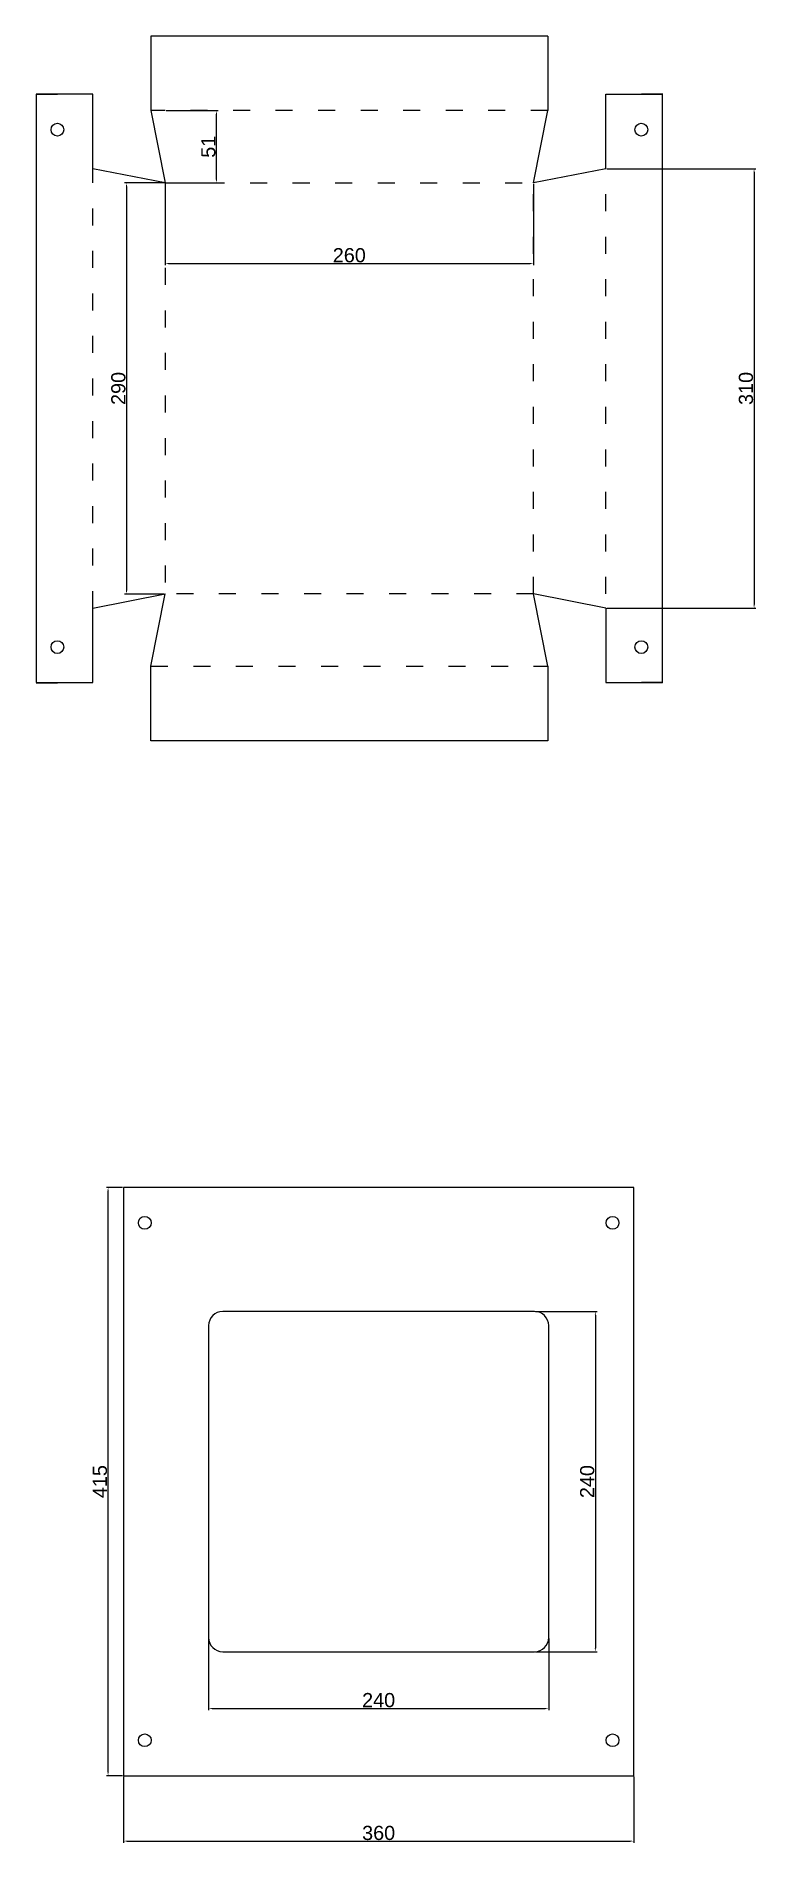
# Model space of a CAD drawing. Header units: millimetres. Extents: x 2677 to 3185, y 789 to 2064.
import ezdxf

# ---------------------------------------------------------------- set-up
doc = ezdxf.new("R2010")
doc.units = ezdxf.units.MM
doc.linetypes.add('ACAD_ISO03W100', pattern=[30, 12, -18])
doc.styles.get("Standard").update_dxf_attribs({"font": 'arial.ttf'})
doc.dimstyles.new('ISO-25', dxfattribs={"dimtxt": 2.5, "dimasz": 2.5, "dimexe": 1.25, "dimexo": 0.625, "dimtad": 1, "dimtxsty": 'Standard', "dimcen": 2.5, "dimadec": 0, "dimazin": 0, "dimtfac": 1, "dimtmove": 0, "dimatfit": 3, "dimfxl": 1, "dimarcsym": 0})

# ---------------------------------------------------------------- blocks, each defined once
blk = doc.blocks.new('*D2')
at = {"color": 0, "lineweight": -2, "transparency": 16777216}
for p, q in [((2767.8, 1959.8), (2767.8, 1902.3)), ((3027.8, 1959.8), (3027.8, 1902.3)), ((2770.3, 1903.6), (3025.3, 1903.6))]:
    blk.add_line(p, q, dxfattribs=at)
at = {"color": 0, "transparency": 16777216}
for points in [[(2770.3, 1904), (2770.3, 1903.2), (2767.8, 1903.6)], [(3025.3, 1904), (3025.3, 1903.2), (3027.8, 1903.6)]]:
    blk.add_solid(points, dxfattribs=at)
at = {"layer": 'Defpoints', "color": 0, "transparency": 16777216}
for p in [(2767.8, 1960.4), (3027.8, 1960.4), (3027.8, 1903.6)]:
    blk.add_point(p, dxfattribs=at)
at = {"color": 0, "transparency": 16777216, "insert": (2897.8, 1909.3), "char_height": 10, "attachment_point": 5}
blk.add_mtext('260', dxfattribs=at)
blk = doc.blocks.new('*D3')
at = {"color": 0, "lineweight": -2, "transparency": 16777216}
for p, q in [((3079.5, 1970.4), (3184.7, 1970.4)), ((3183.4, 1967.9), (3183.4, 1662.9)), ((3079.5, 1660.4), (3184.7, 1660.4))]:
    blk.add_line(p, q, dxfattribs=at)
at = {"color": 0, "transparency": 16777216}
for points in [[(3183, 1967.9), (3183.8, 1967.9), (3183.4, 1970.4)], [(3183, 1662.9), (3183.8, 1662.9), (3183.4, 1660.4)]]:
    blk.add_solid(points, dxfattribs=at)
at = {"layer": 'Defpoints', "color": 0, "transparency": 16777216}
for p in [(3078.8, 1970.4), (3078.8, 1660.4), (3183.4, 1660.4)]:
    blk.add_point(p, dxfattribs=at)
at = {"color": 0, "transparency": 16777216, "insert": (3177.7, 1815.4), "char_height": 10, "attachment_point": 5, "rotation": 90}
blk.add_mtext('310', dxfattribs=at)
blk = doc.blocks.new('*D4')
at = {"color": 0, "lineweight": -2, "transparency": 16777216}
for p, q in [((2798.5, 933.7), (2798.5, 883.1)), ((3038.5, 933.7), (3038.5, 883.1)), ((2801, 884.3), (3036, 884.3))]:
    blk.add_line(p, q, dxfattribs=at)
at = {"color": 0, "transparency": 16777216}
for points in [[(2801, 884.7), (2801, 883.9), (2798.5, 884.3)], [(3036, 884.7), (3036, 883.9), (3038.5, 884.3)]]:
    blk.add_solid(points, dxfattribs=at)
at = {"layer": 'Defpoints', "color": 0, "transparency": 16777216}
for p in [(2798.5, 934.3), (3038.5, 934.3), (3038.5, 884.3)]:
    blk.add_point(p, dxfattribs=at)
at = {"color": 0, "transparency": 16777216, "insert": (2918.5, 890.1), "char_height": 10, "attachment_point": 5}
blk.add_mtext('240', dxfattribs=at)
blk = doc.blocks.new('*D5')
at = {"color": 0, "lineweight": -2, "transparency": 16777216}
for p, q in [((3029.1, 1164.3), (3072.7, 1164.3)), ((3071.4, 1161.8), (3071.4, 926.8)), ((3029.1, 924.3), (3072.7, 924.3))]:
    blk.add_line(p, q, dxfattribs=at)
at = {"color": 0, "transparency": 16777216}
for points in [[(3071, 1161.8), (3071.8, 1161.8), (3071.4, 1164.3)], [(3071, 926.8), (3071.8, 926.8), (3071.4, 924.3)]]:
    blk.add_solid(points, dxfattribs=at)
at = {"layer": 'Defpoints', "color": 0, "transparency": 16777216}
for p in [(3028.5, 1164.3), (3028.5, 924.3), (3071.4, 924.3)]:
    blk.add_point(p, dxfattribs=at)
at = {"color": 0, "transparency": 16777216, "insert": (3065.7, 1044.3), "char_height": 10, "attachment_point": 5, "rotation": 90}
blk.add_mtext('240', dxfattribs=at)
blk = doc.blocks.new('*D6')
at = {"color": 0, "lineweight": -2, "transparency": 16777216}
for p, q in [((2738.5, 836.2), (2738.5, 789.5)), ((3098.5, 836.2), (3098.5, 789.5)), ((2741, 790.7), (3096, 790.7))]:
    blk.add_line(p, q, dxfattribs=at)
at = {"color": 0, "transparency": 16777216}
for points in [[(2741, 791.1), (2741, 790.3), (2738.5, 790.7)], [(3096, 791.1), (3096, 790.3), (3098.5, 790.7)]]:
    blk.add_solid(points, dxfattribs=at)
at = {"layer": 'Defpoints', "color": 0, "transparency": 16777216}
for p in [(2738.5, 836.8), (3098.5, 836.8), (3098.5, 790.7)]:
    blk.add_point(p, dxfattribs=at)
at = {"color": 0, "transparency": 16777216, "insert": (2918.5, 796.4), "char_height": 10, "attachment_point": 5}
blk.add_mtext('360', dxfattribs=at)
blk = doc.blocks.new('*D8')
at = {"color": 0, "lineweight": -2, "transparency": 16777216}
for p, q in [((2737.9, 1251.8), (2726.4, 1251.8)), ((2727.6, 839.3), (2727.6, 1249.3)), ((2737.9, 836.8), (2726.4, 836.8))]:
    blk.add_line(p, q, dxfattribs=at)
at = {"color": 0, "transparency": 16777216}
for points in [[(2727.2, 1249.3), (2728, 1249.3), (2727.6, 1251.8)], [(2727.2, 839.3), (2728, 839.3), (2727.6, 836.8)]]:
    blk.add_solid(points, dxfattribs=at)
at = {"layer": 'Defpoints', "color": 0, "transparency": 16777216}
for p in [(2727.6, 1251.8), (2738.5, 1251.8), (2738.5, 836.8)]:
    blk.add_point(p, dxfattribs=at)
at = {"color": 0, "transparency": 16777216, "insert": (2721.9, 1044.3), "char_height": 10, "attachment_point": 5, "rotation": 90}
blk.add_mtext('415', dxfattribs=at)
blk = doc.blocks.new('*D9')
at = {"color": 0, "lineweight": -2, "transparency": 16777216}
for p, q in [((2768.5, 2011.4), (2805.3, 2011.4)), ((2804.1, 1962.9), (2804.1, 2008.9)), ((2768.5, 1960.4), (2805.3, 1960.4))]:
    blk.add_line(p, q, dxfattribs=at)
at = {"color": 0, "transparency": 16777216}
for points in [[(2803.7, 2008.9), (2804.5, 2008.9), (2804.1, 2011.4)], [(2803.7, 1962.9), (2804.5, 1962.9), (2804.1, 1960.4)]]:
    blk.add_solid(points, dxfattribs=at)
at = {"layer": 'Defpoints', "color": 0, "transparency": 16777216}
for p in [(2767.8, 2011.4), (2804.1, 2011.4), (2767.8, 1960.4)]:
    blk.add_point(p, dxfattribs=at)
at = {"color": 0, "transparency": 16777216, "insert": (2798.4, 1985.9), "char_height": 10, "attachment_point": 5, "rotation": 90}
blk.add_mtext('51', dxfattribs=at)
blk = doc.blocks.new('*D10')
at = {"color": 0, "lineweight": -2, "transparency": 16777216}
for p, q in [((2767.8, 1960.4), (2739.3, 1960.4)), ((2740.6, 1957.9), (2740.6, 1672.9)), ((2767.2, 1670.4), (2739.3, 1670.4))]:
    blk.add_line(p, q, dxfattribs=at)
at = {"color": 0, "transparency": 16777216}
for points in [[(2740.2, 1957.9), (2741, 1957.9), (2740.6, 1960.4)], [(2740.2, 1672.9), (2741, 1672.9), (2740.6, 1670.4)]]:
    blk.add_solid(points, dxfattribs=at)
at = {"layer": 'Defpoints', "color": 0, "transparency": 16777216}
for p in [(2768.5, 1960.4), (2740.6, 1670.4), (2767.8, 1670.4)]:
    blk.add_point(p, dxfattribs=at)
at = {"color": 0, "transparency": 16777216, "insert": (2734.9, 1815.4), "char_height": 10, "attachment_point": 5, "rotation": 90}
blk.add_mtext('290', dxfattribs=at)

msp = doc.modelspace()

# ---------------------------------------------------------------- linework, layer by layer
for p, q in [((3037.845, 2063.921), (2757.845, 2063.921)), ((2757.845, 2063.921), (2757.845, 2011.421)), ((3037.845, 2063.921), (3037.845, 2011.421)), ((2716.845, 2022.921), (2676.845, 2022.921)), ((2676.845, 2022.921), (2676.845, 1607.921)), ((2676.845, 2022.921), (2691.845, 2022.921)), ((2716.845, 1970.421), (2716.845, 2022.921)), ((3078.845, 1970.421), (3078.845, 2022.921)), ((3078.845, 2022.921), (3118.845, 2022.921)), ((3118.908, 2022.921), (3103.908, 2022.921)), ((3118.845, 1607.921), (3118.845, 2022.921)), ((2757.845, 2011.421), (2767.845, 1960.421)), ((3027.845, 1960.421), (3037.845, 2011.421)), ((2767.845, 1960.421), (2716.845, 1970.421)), ((3078.845, 1970.421), (3027.845, 1960.421)), ((2716.845, 1660.421), (2767.845, 1670.421)), ((2757.845, 1619.421), (2767.845, 1670.421)), ((3027.845, 1670.421), (3027.845, 1670.421)), ((3078.845, 1660.421), (3027.845, 1670.421)), ((3037.845, 1619.421), (3027.845, 1670.421)), ((2716.845, 1607.921), (2716.845, 1660.421)), ((3078.845, 1660.421), (3078.845, 1607.921)), ((2757.845, 1566.921), (2757.845, 1619.421)), ((3037.845, 1619.421), (3037.845, 1566.921)), ((2676.845, 1607.921), (2716.845, 1607.921)), ((2676.845, 1607.858), (2691.845, 1607.858)), ((3078.845, 1607.921), (3118.845, 1607.921)), ((3118.908, 1607.921), (3103.908, 1607.921)), ((3037.845, 1566.921), (2757.845, 1566.921)), ((3098.516, 1251.823), (2738.516, 1251.823)), ((2738.516, 1251.823), (2738.516, 836.823)), ((3098.516, 836.823), (3098.516, 1251.823)), ((3028.516, 1164.323), (2808.516, 1164.323)), ((2798.516, 1154.323), (2798.516, 934.323)), ((3038.516, 934.323), (3038.516, 1154.323)), ((2808.516, 924.323), (3028.516, 924.323)), ((2738.516, 836.823), (3098.516, 836.823))]:
    msp.add_line(p, q)
at = {"color": 3, "linetype": 'ACAD_ISO03W100'}
for p, q in [((3037.845, 2011.421), (2757.845, 2011.421)), ((2716.845, 1660.421), (2716.845, 1970.421)), ((3078.845, 1670.421), (3078.845, 1970.421)), ((2757.845, 1619.421), (3037.845, 1619.421))]:
    msp.add_line(p, q, dxfattribs=at)
at = {"color": 4, "linetype": 'ACAD_ISO03W100'}
for p, q in [((2767.845, 1960.421), (2767.845, 1670.421)), ((2767.845, 1960.421), (3027.845, 1960.421)), ((3027.845, 1670.421), (3027.845, 1960.421)), ((3027.845, 1670.421), (2767.845, 1670.421))]:
    msp.add_line(p, q, dxfattribs=at)
for centre in [(2691.845, 1997.921), (3103.845, 1997.921), (2691.845, 1632.921), (3103.845, 1632.921), (2753.516, 1226.823), (3083.516, 1226.823), (2753.516, 861.823), (3083.516, 861.823)]:
    msp.add_circle(centre, 4.5)
for centre, start, end in [((2808.516, 1154.323), 90, 180), ((3028.516, 1154.323), 0, 90), ((2808.516, 934.323), 180, 270), ((3028.516, 934.323), 270, 0)]:
    msp.add_arc(centre, 10, start, end)

# ---------------------------------------------------------------- dimensions: what is measured, and where the dimension line sits
at = {"color": 3}
for base, p1, p2, picture, middle in [((2804.09, 2011.421), (2767.845, 1960.421), (2767.845, 2011.421), '*D9', (2798.36, 1985.921)), ((3183.413, 1660.421), (3078.845, 1970.421), (3078.845, 1660.421), '*D3', (3177.679, 1815.421)), ((2740.594, 1670.421), (2768.47, 1960.421), (2767.845, 1670.421), '*D10', (2734.864, 1815.421)), ((2727.609, 1251.823), (2738.516, 836.823), (2738.516, 1251.823), '*D8', (2721.878, 1044.323)), ((3071.418, 924.323), (3028.516, 1164.323), (3028.516, 924.323), '*D5', (3065.688, 1044.323))]:
    dim = msp.add_linear_dim(base=base, p1=p1, p2=p2, angle=90, dimstyle='ISO-25', override={"dimtxt": 10, "dimarcsym": 1}, dxfattribs=at)
    dim.commit()
    dim.dimension.update_dxf_attribs({"geometry": picture, "text_midpoint": middle})
for base, p1, p2, picture, middle in [((3027.845, 1903.593), (2767.845, 1960.421), (3027.845, 1960.421), '*D2', (2897.845, 1909.324)), ((3038.516, 884.331), (2798.516, 934.323), (3038.516, 934.323), '*D4', (2918.516, 890.062)), ((3098.516, 790.706), (2738.516, 836.823), (3098.516, 836.823), '*D6', (2918.516, 796.441))]:
    dim = msp.add_linear_dim(base=base, p1=p1, p2=p2, dimstyle='ISO-25', override={"dimtxt": 10, "dimarcsym": 1}, dxfattribs=at)
    dim.commit()
    dim.dimension.update_dxf_attribs({"geometry": picture, "text_midpoint": middle})

doc.saveas('drawing.dxf')
